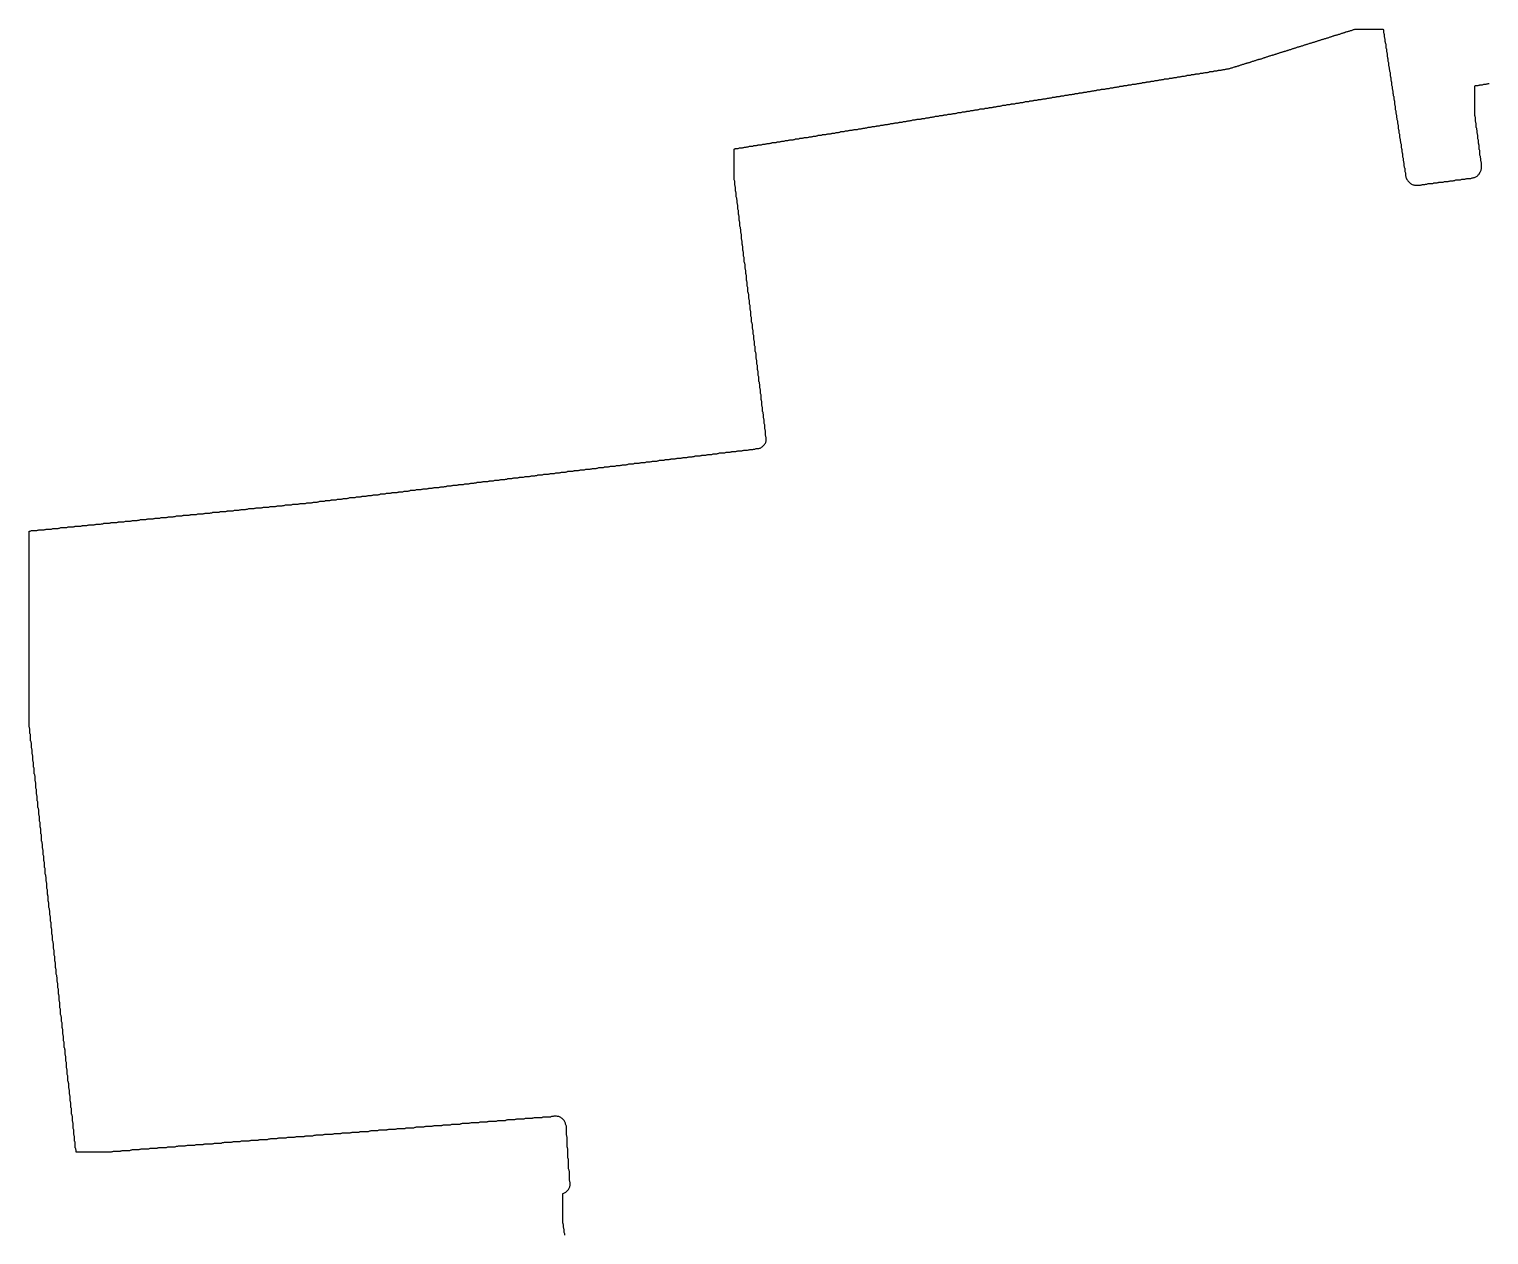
# Model space of a CAD drawing. Header units: metres. Extents: x -39370 to 152288, y 547 to 169859.
# Drawn here: x -39370 to 56459, y 79701 to 158855 of the extents above; entities that cross this region are included whole.
import ezdxf

# ---------------------------------------------------------------- set-up
doc = ezdxf.new("R2010")
doc.units = ezdxf.units.M
doc.layers.add('alpha_boundary_shrunk', color=7, linetype='Continuous')

msp = doc.modelspace()

# ---------------------------------------------------------------- linework, layer by layer
at = {"layer": 'alpha_boundary_shrunk', "color": 1}
msp.add_lwpolyline([(-4195, 79675), (-4202, 79721), (-4212, 79766), (-4227, 79810), (-4241, 79842), (-4241, 79965), (-4243, 80011), (-4250, 80057), (-4260, 80102), (-4275, 80146), (-4289, 80178), (-4289, 80253), (-4291, 80300), (-4298, 80346), (-4308, 80391), (-4323, 80435), (-4337, 80466), (-4337, 82411), (-4308, 82418), (-4261, 82435), (-4217, 82456), (-4175, 82481), (-4136, 82510), (-4099, 82543), (-4003, 82639), (-3970, 82675), (-3941, 82715), (-3916, 82757), (-3895, 82801), (-3878, 82847), (-3866, 82895), (-3859, 82944), (-3857, 82993), (-3857, 83089), (-3859, 83135), (-3865, 83181), (-3876, 83226), (-3891, 83270), (-3905, 83302), (-3905, 83810), (-3907, 83856), (-3913, 83902), (-3924, 83947), (-3939, 83991), (-3953, 84023), (-3953, 84530), (-3955, 84577), (-3961, 84623), (-3972, 84668), (-3987, 84712), (-4001, 84743), (-4001, 85251), (-4003, 85298), (-4009, 85343), (-4020, 85389), (-4035, 85433), (-4049, 85464), (-4049, 86020), (-4051, 86066), (-4057, 86112), (-4068, 86157), (-4083, 86201), (-4097, 86233), (-4097, 86741), (-4099, 86787), (-4105, 86833), (-4116, 86878), (-4131, 86922), (-4150, 86965), (-4153, 86971), (-4155, 86983), (-4166, 87030), (-4183, 87077), (-4204, 87121), (-4229, 87163), (-4258, 87202), (-4291, 87239), (-4387, 87335), (-4424, 87368), (-4463, 87397), (-4505, 87422), (-4550, 87443), (-4596, 87460), (-4643, 87472), (-4692, 87479), (-4741, 87481), (-4933, 87481), (-4980, 87479), (-5025, 87473), (-5071, 87462), (-5115, 87447), (-5146, 87433), (-5510, 87433), (-5556, 87431), (-5602, 87425), (-5647, 87414), (-5691, 87399), (-5723, 87385), (-6135, 87385), (-6181, 87383), (-6227, 87377), (-6272, 87366), (-6316, 87351), (-6348, 87337), (-6711, 87337), (-6758, 87335), (-6804, 87329), (-6849, 87318), (-6893, 87303), (-6924, 87289), (-7336, 87289), (-7382, 87287), (-7428, 87281), (-7473, 87270), (-7517, 87255), (-7549, 87241), (-7913, 87241), (-7959, 87239), (-8005, 87232), (-8050, 87222), (-8094, 87207), (-8126, 87193), (-8489, 87193), (-8536, 87191), (-8582, 87184), (-8627, 87174), (-8671, 87159), (-8702, 87145), (-9114, 87145), (-9160, 87143), (-9206, 87136), (-9251, 87126), (-9295, 87111), (-9327, 87097), (-9691, 87097), (-9737, 87095), (-9783, 87088), (-9828, 87078), (-9872, 87063), (-9904, 87049), (-10316, 87049), (-10362, 87047), (-10408, 87040), (-10453, 87030), (-10497, 87015), (-10529, 87001), (-10892, 87001), (-10939, 86999), (-10984, 86992), (-11030, 86982), (-11074, 86967), (-11105, 86953), (-11517, 86953), (-11563, 86951), (-11609, 86944), (-11654, 86933), (-11698, 86919), (-11730, 86905), (-12094, 86905), (-12140, 86902), (-12186, 86896), (-12231, 86885), (-12275, 86871), (-12307, 86857), (-12718, 86857), (-12765, 86854), (-12811, 86848), (-12856, 86837), (-12900, 86823), (-12931, 86809), (-13295, 86809), (-13341, 86806), (-13387, 86800), (-13432, 86789), (-13476, 86775), (-13508, 86760), (-13920, 86760), (-13966, 86758), (-14012, 86752), (-14057, 86741), (-14101, 86726), (-14133, 86712), (-14497, 86712), (-14543, 86710), (-14589, 86704), (-14634, 86693), (-14678, 86678), (-14709, 86664), (-15121, 86664), (-15168, 86662), (-15213, 86656), (-15259, 86645), (-15302, 86630), (-15334, 86616), (-15698, 86616), (-15744, 86614), (-15790, 86608), (-15835, 86597), (-15879, 86582), (-15911, 86568), (-16323, 86568), (-16369, 86566), (-16415, 86560), (-16460, 86549), (-16504, 86534), (-16536, 86520), (-16899, 86520), (-16946, 86518), (-16992, 86512), (-17037, 86501), (-17081, 86486), (-17112, 86472), (-17524, 86472), (-17570, 86470), (-17616, 86464), (-17661, 86453), (-17705, 86438), (-17737, 86424), (-18101, 86424), (-18147, 86422), (-18193, 86415), (-18238, 86405), (-18282, 86390), (-18314, 86376), (-18726, 86376), (-18772, 86374), (-18818, 86367), (-18863, 86357), (-18907, 86342), (-18938, 86328), (-19302, 86328), (-19348, 86326), (-19394, 86319), (-19439, 86309), (-19483, 86294), (-19515, 86280), (-19927, 86280), (-19973, 86278), (-20019, 86271), (-20064, 86261), (-20108, 86246), (-20140, 86232), (-20552, 86232), (-20598, 86230), (-20644, 86223), (-20689, 86213), (-20733, 86198), (-20765, 86184), (-21128, 86184), (-21175, 86182), (-21221, 86175), (-21266, 86165), (-21310, 86150), (-21341, 86136), (-21753, 86136), (-21799, 86134), (-21845, 86127), (-21890, 86117), (-21934, 86102), (-21966, 86088), (-22330, 86088), (-22376, 86086), (-22422, 86079), (-22467, 86068), (-22511, 86054), (-22543, 86040), (-22954, 86040), (-23001, 86037), (-23047, 86031), (-23092, 86020), (-23136, 86006), (-23167, 85992), (-23531, 85992), (-23577, 85989), (-23623, 85983), (-23668, 85972), (-23712, 85958), (-23744, 85944), (-24156, 85944), (-24202, 85941), (-24248, 85935), (-24293, 85924), (-24337, 85909), (-24369, 85895), (-24733, 85895), (-24779, 85893), (-24825, 85887), (-24870, 85876), (-24914, 85861), (-24946, 85847), (-25357, 85847), (-25404, 85845), (-25450, 85839), (-25495, 85828), (-25539, 85813), (-25570, 85799), (-25934, 85799), (-25980, 85797), (-26026, 85791), (-26071, 85780), (-26115, 85765), (-26147, 85751), (-26559, 85751), (-26605, 85749), (-26651, 85743), (-26696, 85732), (-26740, 85717), (-26772, 85703), (-27135, 85703), (-27182, 85701), (-27228, 85695), (-27273, 85684), (-27317, 85669), (-27348, 85655), (-27760, 85655), (-27806, 85653), (-27852, 85647), (-27897, 85636), (-27941, 85621), (-27973, 85607), (-28337, 85607), (-28383, 85605), (-28429, 85599), (-28474, 85588), (-28518, 85573), (-28550, 85559), (-28962, 85559), (-29008, 85557), (-29054, 85550), (-29099, 85540), (-29143, 85525), (-29174, 85511), (-29586, 85511), (-29633, 85509), (-29678, 85502), (-29724, 85492), (-29768, 85477), (-29799, 85463), (-30163, 85463), (-30209, 85461), (-30255, 85454), (-30300, 85444), (-30344, 85429), (-30376, 85415), (-30788, 85415), (-30834, 85413), (-30880, 85406), (-30925, 85396), (-30969, 85381), (-31001, 85367), (-31364, 85367), (-31411, 85365), (-31457, 85358), (-31502, 85348), (-31546, 85333), (-31577, 85319), (-31989, 85319), (-32035, 85317), (-32081, 85310), (-32126, 85300), (-32170, 85285), (-32202, 85271), (-32566, 85271), (-32612, 85269), (-32658, 85262), (-32703, 85251), (-32747, 85237), (-32779, 85223), (-33191, 85223), (-33237, 85221), (-33283, 85214), (-33328, 85203), (-33372, 85189), (-33403, 85175), (-33767, 85175), (-33814, 85172), (-33859, 85166), (-33905, 85155), (-33948, 85141), (-33980, 85127), (-36295, 85127), (-36295, 85203), (-36297, 85250), (-36303, 85295), (-36314, 85341), (-36329, 85384), (-36343, 85416), (-36343, 85636), (-36345, 85682), (-36351, 85728), (-36362, 85773), (-36377, 85817), (-36391, 85849), (-36391, 86068), (-36393, 86115), (-36399, 86160), (-36410, 86206), (-36425, 86249), (-36439, 86281), (-36439, 86501), (-36441, 86547), (-36448, 86593), (-36458, 86638), (-36473, 86682), (-36487, 86714), (-36487, 86981), (-36489, 87028), (-36496, 87074), (-36506, 87119), (-36521, 87163), (-36535, 87194), (-36535, 87414), (-36537, 87460), (-36544, 87506), (-36554, 87551), (-36569, 87595), (-36583, 87627), (-36583, 87846), (-36585, 87893), (-36592, 87939), (-36602, 87984), (-36617, 88028), (-36631, 88059), (-36631, 88279), (-36633, 88325), (-36640, 88371), (-36650, 88416), (-36665, 88460), (-36679, 88492), (-36679, 88711), (-36681, 88758), (-36688, 88804), (-36698, 88849), (-36713, 88893), (-36727, 88924), (-36727, 89144), (-36729, 89190), (-36736, 89236), (-36747, 89281), (-36761, 89325), (-36775, 89357), (-36775, 89576), (-36777, 89623), (-36784, 89669), (-36795, 89714), (-36809, 89758), (-36823, 89789), (-36823, 90009), (-36826, 90055), (-36832, 90101), (-36843, 90146), (-36857, 90190), (-36871, 90222), (-36871, 90441), (-36874, 90488), (-36880, 90534), (-36891, 90579), (-36905, 90623), (-36920, 90654), (-36920, 90922), (-36922, 90968), (-36928, 91014), (-36939, 91059), (-36954, 91103), (-36968, 91135), (-36968, 91354), (-36970, 91401), (-36976, 91447), (-36987, 91492), (-37002, 91536), (-37016, 91567), (-37016, 91787), (-37018, 91833), (-37024, 91879), (-37035, 91924), (-37050, 91968), (-37064, 92000), (-37064, 92219), (-37066, 92266), (-37072, 92312), (-37083, 92357), (-37098, 92401), (-37112, 92432), (-37112, 92652), (-37114, 92698), (-37120, 92744), (-37131, 92789), (-37146, 92833), (-37160, 92865), (-37160, 93084), (-37162, 93131), (-37168, 93177), (-37179, 93222), (-37194, 93266), (-37208, 93297), (-37208, 93517), (-37210, 93563), (-37216, 93609), (-37227, 93654), (-37242, 93698), (-37256, 93730), (-37256, 93950), (-37258, 93996), (-37264, 94042), (-37275, 94087), (-37290, 94131), (-37304, 94162), (-37304, 94382), (-37306, 94428), (-37313, 94474), (-37323, 94519), (-37338, 94563), (-37352, 94595), (-37352, 94863), (-37354, 94909), (-37361, 94955), (-37371, 95000), (-37386, 95044), (-37400, 95076), (-37400, 95295), (-37402, 95341), (-37409, 95387), (-37419, 95432), (-37434, 95476), (-37448, 95508), (-37448, 95728), (-37450, 95774), (-37457, 95820), (-37467, 95865), (-37482, 95909), (-37496, 95941), (-37496, 96160), (-37498, 96206), (-37505, 96252), (-37515, 96297), (-37530, 96341), (-37544, 96373), (-37544, 96593), (-37546, 96639), (-37553, 96685), (-37563, 96730), (-37578, 96774), (-37592, 96806), (-37592, 97025), (-37594, 97071), (-37601, 97117), (-37612, 97162), (-37626, 97206), (-37640, 97238), (-37640, 97458), (-37643, 97504), (-37649, 97550), (-37660, 97595), (-37674, 97639), (-37688, 97671), (-37688, 97890), (-37691, 97936), (-37697, 97982), (-37708, 98027), (-37722, 98071), (-37736, 98103), (-37736, 98323), (-37739, 98369), (-37745, 98415), (-37756, 98460), (-37770, 98504), (-37785, 98536), (-37785, 98803), (-37787, 98850), (-37793, 98895), (-37804, 98941), (-37819, 98984), (-37833, 99016), (-37833, 99236), (-37835, 99282), (-37841, 99328), (-37852, 99373), (-37867, 99417), (-37881, 99449), (-37881, 99668), (-37883, 99715), (-37889, 99760), (-37900, 99806), (-37915, 99849), (-37929, 99881), (-37929, 100101), (-37931, 100147), (-37937, 100193), (-37948, 100238), (-37963, 100282), (-37977, 100314), (-37977, 100533), (-37979, 100580), (-37985, 100625), (-37996, 100671), (-38011, 100715), (-38025, 100746), (-38025, 100966), (-38027, 101012), (-38033, 101058), (-38044, 101103), (-38059, 101147), (-38073, 101179), (-38073, 101398), (-38075, 101445), (-38081, 101490), (-38092, 101536), (-38107, 101580), (-38121, 101611), (-38121, 101831), (-38123, 101877), (-38130, 101923), (-38140, 101968), (-38155, 102012), (-38169, 102044), (-38169, 102263), (-38171, 102310), (-38178, 102356), (-38188, 102401), (-38203, 102445), (-38217, 102476), (-38217, 102744), (-38219, 102790), (-38226, 102836), (-38236, 102881), (-38251, 102925), (-38265, 102957), (-38265, 103176), (-38267, 103223), (-38274, 103269), (-38284, 103314), (-38299, 103358), (-38313, 103389), (-38313, 103609), (-38315, 103655), (-38322, 103701), (-38332, 103746), (-38347, 103790), (-38361, 103822), (-38361, 104041), (-38363, 104088), (-38370, 104134), (-38380, 104179), (-38395, 104223), (-38409, 104254), (-38409, 104474), (-38411, 104520), (-38418, 104566), (-38428, 104611), (-38443, 104655), (-38457, 104687), (-38457, 104906), (-38459, 104953), (-38466, 104999), (-38477, 105044), (-38491, 105088), (-38505, 105119), (-38505, 105339), (-38508, 105385), (-38514, 105431), (-38525, 105476), (-38539, 105520), (-38553, 105552), (-38553, 105819), (-38556, 105866), (-38562, 105912), (-38573, 105957), (-38587, 106001), (-38601, 106032), (-38601, 106252), (-38604, 106298), (-38610, 106344), (-38621, 106389), (-38636, 106433), (-38650, 106465), (-38650, 106685), (-38652, 106731), (-38658, 106777), (-38669, 106822), (-38684, 106866), (-38698, 106897), (-38698, 107117), (-38700, 107163), (-38706, 107209), (-38717, 107254), (-38732, 107298), (-38746, 107330), (-38746, 107550), (-38748, 107596), (-38754, 107642), (-38765, 107687), (-38780, 107731), (-38794, 107762), (-38794, 107982), (-38796, 108028), (-38802, 108074), (-38813, 108119), (-38828, 108163), (-38842, 108195), (-38842, 108415), (-38844, 108461), (-38850, 108507), (-38861, 108552), (-38876, 108596), (-38890, 108627), (-38890, 108847), (-38892, 108893), (-38898, 108939), (-38909, 108984), (-38924, 109028), (-38938, 109060), (-38938, 109328), (-38940, 109374), (-38946, 109420), (-38957, 109465), (-38972, 109509), (-38986, 109541), (-38986, 109760), (-38988, 109806), (-38995, 109852), (-39005, 109897), (-39020, 109941), (-39034, 109973), (-39034, 110193), (-39036, 110239), (-39043, 110285), (-39053, 110330), (-39068, 110374), (-39082, 110406), (-39082, 110625), (-39084, 110671), (-39091, 110717), (-39101, 110762), (-39116, 110806), (-39130, 110838), (-39130, 111058), (-39132, 111104), (-39139, 111150), (-39149, 111195), (-39164, 111239), (-39178, 111271), (-39178, 111490), (-39180, 111536), (-39187, 111582), (-39197, 111627), (-39212, 111671), (-39226, 111703), (-39226, 111923), (-39228, 111969), (-39235, 112015), (-39245, 112060), (-39260, 112104), (-39274, 112136), (-39274, 112403), (-39276, 112450), (-39283, 112495), (-39294, 112541), (-39308, 112584), (-39322, 112616), (-39322, 112836), (-39324, 112882), (-39331, 112928), (-39342, 112973), (-39356, 113017), (-39370, 113049), (-39370, 125893), (-39370, 125893), (-39346, 125896), (-39301, 125907), (-39257, 125922), (-39225, 125936), (-38957, 125936), (-38911, 125938), (-38865, 125944), (-38820, 125955), (-38776, 125970), (-38744, 125984), (-38477, 125984), (-38430, 125986), (-38385, 125992), (-38339, 126003), (-38296, 126018), (-38264, 126032), (-37996, 126032), (-37950, 126034), (-37904, 126040), (-37859, 126051), (-37815, 126066), (-37783, 126080), (-37516, 126080), (-37469, 126082), (-37423, 126089), (-37378, 126099), (-37334, 126114), (-37303, 126128), (-37035, 126128), (-36989, 126130), (-36943, 126137), (-36898, 126147), (-36854, 126162), (-36822, 126176), (-36555, 126176), (-36508, 126178), (-36462, 126185), (-36417, 126195), (-36373, 126210), (-36342, 126224), (-36074, 126224), (-36028, 126226), (-35982, 126233), (-35937, 126243), (-35893, 126258), (-35861, 126272), (-35641, 126272), (-35595, 126274), (-35549, 126281), (-35504, 126291), (-35460, 126306), (-35428, 126320), (-35161, 126320), (-35115, 126322), (-35069, 126329), (-35024, 126339), (-34980, 126354), (-34948, 126368), (-34680, 126368), (-34634, 126370), (-34588, 126377), (-34543, 126388), (-34499, 126402), (-34467, 126416), (-34200, 126416), (-34153, 126418), (-34108, 126425), (-34062, 126436), (-34018, 126450), (-33987, 126464), (-33719, 126464), (-33673, 126467), (-33627, 126473), (-33582, 126484), (-33538, 126498), (-33506, 126512), (-33239, 126512), (-33192, 126515), (-33146, 126521), (-33101, 126532), (-33057, 126546), (-33026, 126561), (-32758, 126561), (-32712, 126563), (-32666, 126569), (-32621, 126580), (-32577, 126595), (-32545, 126609), (-32277, 126609), (-32231, 126611), (-32185, 126617), (-32140, 126628), (-32096, 126643), (-32065, 126657), (-31797, 126657), (-31751, 126659), (-31705, 126665), (-31660, 126676), (-31616, 126691), (-31584, 126705), (-31316, 126705), (-31270, 126707), (-31224, 126713), (-31179, 126724), (-31135, 126739), (-31103, 126753), (-30884, 126753), (-30838, 126755), (-30792, 126761), (-30747, 126772), (-30703, 126787), (-30671, 126801), (-30403, 126801), (-30357, 126803), (-30311, 126809), (-30266, 126820), (-30222, 126835), (-30190, 126849), (-29923, 126849), (-29876, 126851), (-29830, 126857), (-29785, 126868), (-29741, 126883), (-29710, 126897), (-29442, 126897), (-29396, 126899), (-29350, 126905), (-29305, 126916), (-29261, 126931), (-29229, 126945), (-28962, 126945), (-28915, 126947), (-28869, 126954), (-28824, 126964), (-28780, 126979), (-28749, 126993), (-28481, 126993), (-28435, 126995), (-28389, 127002), (-28344, 127012), (-28300, 127027), (-28268, 127041), (-28000, 127041), (-27954, 127043), (-27908, 127050), (-27863, 127060), (-27819, 127075), (-27787, 127089), (-27520, 127089), (-27474, 127091), (-27428, 127098), (-27383, 127108), (-27339, 127123), (-27307, 127137), (-27039, 127137), (-26993, 127139), (-26947, 127146), (-26902, 127156), (-26858, 127171), (-26826, 127185), (-26559, 127185), (-26512, 127187), (-26467, 127194), (-26421, 127204), (-26377, 127219), (-26346, 127233), (-26078, 127233), (-26032, 127235), (-25986, 127242), (-25941, 127253), (-25897, 127267), (-25865, 127281), (-25646, 127281), (-25599, 127284), (-25553, 127290), (-25508, 127301), (-25464, 127315), (-25433, 127329), (-25165, 127329), (-25119, 127332), (-25073, 127338), (-25028, 127349), (-24984, 127363), (-24952, 127377), (-24685, 127377), (-24638, 127380), (-24592, 127386), (-24547, 127397), (-24503, 127411), (-24472, 127426), (-24204, 127426), (-24158, 127428), (-24112, 127434), (-24067, 127445), (-24023, 127460), (-23991, 127474), (-23723, 127474), (-23677, 127476), (-23631, 127482), (-23586, 127493), (-23542, 127508), (-23510, 127522), (-23243, 127522), (-23197, 127524), (-23151, 127530), (-23106, 127541), (-23062, 127556), (-23030, 127570), (-22762, 127570), (-22716, 127572), (-22670, 127578), (-22625, 127589), (-22581, 127604), (-22549, 127618), (-22282, 127618), (-22235, 127620), (-22189, 127626), (-22144, 127637), (-22100, 127652), (-22069, 127666), (-21801, 127666), (-21755, 127668), (-21709, 127674), (-21664, 127685), (-21620, 127700), (-21588, 127714), (-21321, 127714), (-21274, 127716), (-21228, 127722), (-21183, 127733), (-21139, 127748), (-21108, 127762), (-20888, 127762), (-20842, 127764), (-20796, 127770), (-20751, 127781), (-20707, 127796), (-20675, 127810), (-20504, 127810), (-20457, 127812), (-20411, 127819), (-20366, 127829), (-20322, 127844), (-20291, 127858), (-20119, 127858), (-20073, 127860), (-20027, 127867), (-19982, 127877), (-19938, 127892), (-19906, 127906), (-19735, 127906), (-19688, 127908), (-19642, 127915), (-19597, 127925), (-19553, 127940), (-19522, 127954), (-19302, 127954), (-19256, 127956), (-19210, 127963), (-19165, 127973), (-19121, 127988), (-19089, 128002), (-18918, 128002), (-18871, 128004), (-18826, 128011), (-18780, 128021), (-18736, 128036), (-18705, 128050), (-18533, 128050), (-18487, 128052), (-18441, 128059), (-18396, 128069), (-18352, 128084), (-18320, 128098), (-18101, 128098), (-18054, 128100), (-18009, 128107), (-17963, 128118), (-17920, 128132), (-17888, 128146), (-17716, 128146), (-17670, 128149), (-17624, 128155), (-17579, 128166), (-17535, 128180), (-17503, 128194), (-17332, 128194), (-17286, 128197), (-17240, 128203), (-17195, 128214), (-17151, 128228), (-17119, 128242), (-16947, 128242), (-16901, 128245), (-16855, 128251), (-16810, 128262), (-16766, 128276), (-16734, 128291), (-16515, 128291), (-16469, 128293), (-16423, 128299), (-16378, 128310), (-16334, 128325), (-16302, 128339), (-16130, 128339), (-16084, 128341), (-16038, 128347), (-15993, 128358), (-15949, 128373), (-15918, 128387), (-15746, 128387), (-15700, 128389), (-15654, 128395), (-15609, 128406), (-15565, 128421), (-15533, 128435), (-15313, 128435), (-15267, 128437), (-15221, 128443), (-15176, 128454), (-15132, 128469), (-15101, 128483), (-14929, 128483), (-14883, 128485), (-14837, 128491), (-14792, 128502), (-14748, 128517), (-14716, 128531), (-14545, 128531), (-14498, 128533), (-14452, 128539), (-14407, 128550), (-14363, 128565), (-14332, 128579), (-14160, 128579), (-14114, 128581), (-14068, 128587), (-14023, 128598), (-13979, 128613), (-13947, 128627), (-13728, 128627), (-13681, 128629), (-13635, 128636), (-13590, 128646), (-13546, 128661), (-13515, 128675), (-13343, 128675), (-13297, 128677), (-13251, 128684), (-13206, 128694), (-13162, 128709), (-13130, 128723), (-12959, 128723), (-12912, 128725), (-12867, 128732), (-12821, 128742), (-12777, 128757), (-12746, 128771), (-12526, 128771), (-12480, 128773), (-12434, 128780), (-12389, 128790), (-12345, 128805), (-12313, 128819), (-12142, 128819), (-12095, 128821), (-12050, 128828), (-12004, 128838), (-11961, 128853), (-11929, 128867), (-11757, 128867), (-11711, 128869), (-11665, 128876), (-11620, 128886), (-11576, 128901), (-11544, 128915), (-11373, 128915), (-11327, 128917), (-11281, 128924), (-11236, 128935), (-11192, 128949), (-11160, 128963), (-10940, 128963), (-10894, 128965), (-10848, 128972), (-10803, 128983), (-10759, 128997), (-10727, 129011), (-10556, 129011), (-10510, 129014), (-10464, 129020), (-10419, 129031), (-10375, 129045), (-10343, 129059), (-10171, 129059), (-10125, 129062), (-10079, 129068), (-10034, 129079), (-9990, 129093), (-9958, 129108), (-9787, 129108), (-9741, 129110), (-9695, 129116), (-9650, 129127), (-9606, 129142), (-9574, 129156), (-9354, 129156), (-9308, 129158), (-9262, 129164), (-9217, 129175), (-9173, 129190), (-9142, 129204), (-8970, 129204), (-8924, 129206), (-8878, 129212), (-8833, 129223), (-8789, 129238), (-8757, 129252), (-8586, 129252), (-8539, 129254), (-8493, 129260), (-8448, 129271), (-8404, 129286), (-8373, 129300), (-8153, 129300), (-8107, 129302), (-8061, 129308), (-8016, 129319), (-7972, 129334), (-7940, 129348), (-7769, 129348), (-7722, 129350), (-7676, 129356), (-7631, 129367), (-7587, 129382), (-7556, 129396), (-7384, 129396), (-7338, 129398), (-7292, 129404), (-7247, 129415), (-7203, 129430), (-7171, 129444), (-7000, 129444), (-6953, 129446), (-6908, 129452), (-6862, 129463), (-6818, 129478), (-6787, 129492), (-6567, 129492), (-6521, 129494), (-6475, 129501), (-6430, 129511), (-6386, 129526), (-6354, 129540), (-6183, 129540), (-6136, 129542), (-6091, 129549), (-6045, 129559), (-6002, 129574), (-5970, 129588), (-5798, 129588), (-5752, 129590), (-5706, 129597), (-5661, 129607), (-5617, 129622), (-5585, 129636), (-5366, 129636), (-5319, 129638), (-5274, 129645), (-5228, 129655), (-5185, 129670), (-5153, 129684), (-4981, 129684), (-4935, 129686), (-4889, 129693), (-4844, 129703), (-4800, 129718), (-4768, 129732), (-4597, 129732), (-4551, 129734), (-4505, 129741), (-4460, 129751), (-4416, 129766), (-4384, 129780), (-4212, 129780), (-4166, 129782), (-4120, 129789), (-4075, 129800), (-4031, 129814), (-3999, 129828), (-3780, 129828), (-3734, 129831), (-3688, 129837), (-3643, 129848), (-3599, 129862), (-3567, 129876), (-3395, 129876), (-3349, 129879), (-3303, 129885), (-3258, 129896), (-3214, 129910), (-3183, 129924), (-3011, 129924), (-2965, 129927), (-2919, 129933), (-2874, 129944), (-2830, 129958), (-2798, 129973), (-2578, 129973), (-2532, 129975), (-2486, 129981), (-2441, 129992), (-2397, 130007), (-2366, 130021), (-2194, 130021), (-2148, 130023), (-2102, 130029), (-2057, 130040), (-2013, 130055), (-1981, 130069), (-1810, 130069), (-1763, 130071), (-1717, 130077), (-1672, 130088), (-1628, 130103), (-1597, 130117), (-1425, 130117), (-1379, 130119), (-1333, 130125), (-1288, 130136), (-1244, 130151), (-1212, 130165), (-993, 130165), (-946, 130167), (-900, 130173), (-855, 130184), (-811, 130199), (-780, 130213), (-608, 130213), (-562, 130215), (-516, 130221), (-471, 130232), (-427, 130247), (-395, 130261), (-224, 130261), (-177, 130263), (-132, 130269), (-86, 130280), (-42, 130295), (-11, 130309), (161, 130309), (207, 130311), (253, 130317), (298, 130328), (342, 130343), (374, 130357), (593, 130357), (640, 130359), (685, 130366), (731, 130376), (774, 130391), (806, 130405), (978, 130405), (1024, 130407), (1070, 130414), (1115, 130424), (1159, 130439), (1191, 130453), (1362, 130453), (1408, 130455), (1454, 130462), (1499, 130472), (1543, 130487), (1575, 130501), (1795, 130501), (1841, 130503), (1887, 130510), (1932, 130520), (1976, 130535), (2008, 130549), (2179, 130549), (2225, 130551), (2271, 130558), (2316, 130568), (2360, 130583), (2392, 130597), (2564, 130597), (2610, 130599), (2656, 130606), (2701, 130616), (2745, 130631), (2776, 130645), (2948, 130645), (2994, 130647), (3040, 130654), (3085, 130665), (3129, 130679), (3161, 130693), (3381, 130693), (3427, 130696), (3473, 130702), (3518, 130713), (3562, 130727), (3593, 130741), (3765, 130741), (3811, 130744), (3857, 130750), (3902, 130761), (3946, 130775), (3978, 130789), (4149, 130789), (4196, 130792), (4242, 130798), (4287, 130809), (4331, 130823), (4362, 130838), (4582, 130838), (4628, 130840), (4674, 130846), (4719, 130857), (4763, 130872), (4795, 130886), (4966, 130886), (5013, 130888), (5059, 130894), (5104, 130905), (5148, 130920), (5179, 130934), (5351, 130934), (5397, 130936), (5443, 130942), (5488, 130953), (5532, 130968), (5564, 130982), (5735, 130982), (5782, 130984), (5827, 130990), (5873, 131001), (5917, 131016), (5948, 131030), (6168, 131030), (6214, 131032), (6260, 131038), (6305, 131049), (6349, 131064), (6381, 131078), (6552, 131078), (6599, 131080), (6644, 131086), (6690, 131097), (6733, 131112), (6765, 131126), (6937, 131126), (6983, 131128), (7029, 131134), (7074, 131145), (7118, 131160), (7150, 131174), (7369, 131174), (7416, 131176), (7461, 131183), (7507, 131193), (7550, 131208), (7582, 131222), (7754, 131222), (7800, 131224), (7846, 131231), (7891, 131241), (7935, 131256), (7967, 131270), (8138, 131270), (8184, 131272), (8230, 131279), (8275, 131289), (8319, 131304), (8351, 131318), (8426, 131318), (8475, 131321), (8524, 131328), (8572, 131340), (8618, 131356), (8662, 131377), (8704, 131402), (8744, 131432), (8780, 131465), (8876, 131561), (8909, 131597), (8938, 131636), (8964, 131679), (8985, 131723), (9001, 131769), (9013, 131817), (9020, 131865), (9023, 131914), (9023, 131962), (9020, 132009), (9014, 132054), (9003, 132100), (8989, 132144), (8975, 132175), (8975, 132395), (8972, 132441), (8966, 132487), (8955, 132532), (8941, 132576), (8926, 132608), (8926, 132779), (8924, 132826), (8918, 132871), (8907, 132917), (8892, 132960), (8878, 132992), (8878, 133164), (8876, 133210), (8870, 133256), (8859, 133301), (8844, 133345), (8830, 133377), (8830, 133548), (8828, 133594), (8822, 133640), (8811, 133685), (8796, 133729), (8782, 133761), (8782, 133933), (8780, 133979), (8774, 134025), (8763, 134070), (8748, 134114), (8734, 134146), (8734, 134317), (8732, 134363), (8726, 134409), (8715, 134454), (8700, 134498), (8686, 134530), (8686, 134750), (8684, 134796), (8678, 134842), (8667, 134887), (8652, 134931), (8638, 134962), (8638, 135134), (8636, 135180), (8630, 135226), (8619, 135271), (8604, 135315), (8590, 135347), (8590, 135518), (8588, 135565), (8581, 135611), (8571, 135656), (8556, 135700), (8542, 135731), (8542, 135903), (8540, 135949), (8533, 135995), (8523, 136040), (8508, 136084), (8494, 136116), (8494, 136287), (8492, 136334), (8485, 136380), (8475, 136425), (8460, 136469), (8446, 136500), (8446, 136672), (8444, 136718), (8437, 136764), (8427, 136809), (8412, 136853), (8398, 136885), (8398, 137056), (8396, 137103), (8389, 137148), (8379, 137194), (8364, 137238), (8350, 137269), (8350, 137489), (8348, 137535), (8341, 137581), (8331, 137626), (8316, 137670), (8302, 137702), (8302, 137873), (8300, 137920), (8293, 137965), (8283, 138011), (8268, 138054), (8254, 138086), (8254, 138258), (8252, 138304), (8245, 138350), (8234, 138395), (8220, 138439), (8206, 138471), (8206, 138642), (8203, 138688), (8197, 138734), (8186, 138779), (8172, 138823), (8158, 138855), (8158, 139027), (8155, 139073), (8149, 139119), (8138, 139164), (8124, 139208), (8110, 139240), (8110, 139411), (8107, 139457), (8101, 139503), (8090, 139548), (8075, 139592), (8061, 139624), (8061, 139796), (8059, 139842), (8053, 139888), (8042, 139933), (8027, 139977), (8013, 140008), (8013, 140228), (8011, 140274), (8005, 140320), (7994, 140365), (7979, 140409), (7965, 140441), (7965, 140612), (7963, 140659), (7957, 140705), (7946, 140750), (7931, 140794), (7917, 140825), (7917, 140997), (7915, 141043), (7909, 141089), (7898, 141134), (7883, 141178), (7869, 141210), (7869, 141381), (7867, 141428), (7861, 141474), (7850, 141519), (7835, 141563), (7821, 141594), (7821, 141766), (7819, 141812), (7813, 141858), (7802, 141903), (7787, 141947), (7773, 141979), (7773, 142150), (7771, 142197), (7765, 142242), (7754, 142288), (7739, 142332), (7725, 142363), (7725, 142583), (7723, 142629), (7716, 142675), (7706, 142720), (7691, 142764), (7677, 142796), (7677, 142967), (7675, 143014), (7668, 143059), (7658, 143105), (7643, 143148), (7629, 143180), (7629, 143352), (7627, 143398), (7620, 143444), (7610, 143489), (7595, 143533), (7581, 143565), (7581, 143736), (7579, 143782), (7572, 143828), (7562, 143873), (7547, 143917), (7533, 143949), (7533, 144121), (7531, 144167), (7524, 144213), (7514, 144258), (7499, 144302), (7485, 144334), (7485, 144505), (7483, 144551), (7476, 144597), (7466, 144642), (7451, 144686), (7437, 144718), (7437, 144889), (7435, 144936), (7428, 144982), (7417, 145027), (7403, 145071), (7389, 145102), (7389, 145322), (7387, 145368), (7380, 145414), (7369, 145459), (7355, 145503), (7341, 145535), (7341, 145706), (7338, 145753), (7332, 145799), (7321, 145844), (7307, 145888), (7293, 145919), (7293, 146091), (7290, 146137), (7284, 146183), (7273, 146228), (7259, 146272), (7244, 146304), (7244, 146475), (7242, 146522), (7236, 146568), (7225, 146613), (7210, 146657), (7196, 146688), (7196, 146860), (7194, 146906), (7188, 146952), (7177, 146997), (7162, 147041), (7148, 147073), (7148, 147244), (7146, 147291), (7140, 147336), (7129, 147382), (7114, 147426), (7100, 147457), (7100, 147629), (7098, 147675), (7092, 147721), (7081, 147766), (7066, 147810), (7052, 147842), (7052, 148013), (7050, 148059), (7044, 148105), (7033, 148150), (7018, 148194), (7004, 148226), (7004, 148398), (7002, 148444), (6996, 148490), (6985, 148535), (6970, 148579), (6956, 148611), (6956, 148782), (6954, 148828), (6948, 148874), (6937, 148919), (6922, 148963), (6908, 148995), (6908, 150987), (6930, 150992), (6974, 151007), (7005, 151021), (7081, 151021), (7127, 151023), (7173, 151030), (7218, 151041), (7262, 151055), (7294, 151069), (7417, 151069), (7464, 151072), (7509, 151078), (7555, 151089), (7599, 151103), (7630, 151117), (7706, 151117), (7752, 151120), (7798, 151126), (7843, 151137), (7887, 151151), (7919, 151165), (7994, 151165), (8040, 151168), (8086, 151174), (8131, 151185), (8175, 151199), (8207, 151214), (8282, 151214), (8329, 151216), (8374, 151222), (8420, 151233), (8464, 151248), (8495, 151262), (8619, 151262), (8665, 151264), (8711, 151270), (8756, 151281), (8800, 151296), (8832, 151310), (8907, 151310), (8953, 151312), (8999, 151318), (9044, 151329), (9088, 151344), (9120, 151358), (9195, 151358), (9242, 151360), (9288, 151366), (9333, 151377), (9377, 151392), (9408, 151406), (9532, 151406), (9578, 151408), (9624, 151414), (9669, 151425), (9713, 151440), (9745, 151454), (9820, 151454), (9866, 151456), (9912, 151462), (9957, 151473), (10001, 151488), (10033, 151502), (10108, 151502), (10155, 151504), (10201, 151510), (10246, 151521), (10290, 151536), (10321, 151550), (10397, 151550), (10443, 151552), (10489, 151559), (10534, 151569), (10578, 151584), (10610, 151598), (10733, 151598), (10779, 151600), (10825, 151607), (10870, 151617), (10914, 151632), (10946, 151646), (11022, 151646), (11068, 151648), (11114, 151655), (11159, 151665), (11203, 151680), (11234, 151694), (11310, 151694), (11356, 151696), (11402, 151703), (11447, 151713), (11491, 151728), (11523, 151742), (11646, 151742), (11693, 151744), (11738, 151751), (11784, 151761), (11827, 151776), (11859, 151790), (11935, 151790), (11981, 151792), (12027, 151799), (12072, 151809), (12116, 151824), (12148, 151838), (12223, 151838), (12269, 151840), (12315, 151847), (12360, 151857), (12404, 151872), (12436, 151886), (12511, 151886), (12558, 151888), (12603, 151895), (12649, 151906), (12693, 151920), (12724, 151934), (12848, 151934), (12894, 151937), (12940, 151943), (12985, 151954), (13029, 151968), (13061, 151982), (13136, 151982), (13182, 151985), (13228, 151991), (13273, 152002), (13317, 152016), (13349, 152030), (13424, 152030), (13471, 152033), (13517, 152039), (13562, 152050), (13606, 152064), (13637, 152079), (13713, 152079), (13759, 152081), (13805, 152087), (13850, 152098), (13894, 152113), (13926, 152127), (14001, 152127), (14047, 152129), (14093, 152135), (14138, 152146), (14182, 152161), (14214, 152175), (14289, 152175), (14336, 152177), (14382, 152183), (14427, 152194), (14471, 152209), (14502, 152223), (14578, 152223), (14624, 152225), (14670, 152231), (14715, 152242), (14759, 152257), (14791, 152271), (14914, 152271), (14960, 152273), (15006, 152279), (15051, 152290), (15095, 152305), (15127, 152319), (15202, 152319), (15249, 152321), (15295, 152327), (15340, 152338), (15384, 152353), (15415, 152367), (15491, 152367), (15537, 152369), (15583, 152375), (15628, 152386), (15672, 152401), (15704, 152415), (15779, 152415), (15825, 152417), (15871, 152424), (15916, 152434), (15960, 152449), (15992, 152463), (16067, 152463), (16114, 152465), (16160, 152472), (16205, 152482), (16249, 152497), (16280, 152511), (16356, 152511), (16402, 152513), (16448, 152520), (16493, 152530), (16537, 152545), (16569, 152559), (16644, 152559), (16690, 152561), (16736, 152568), (16781, 152578), (16825, 152593), (16857, 152607), (16981, 152607), (17027, 152609), (17073, 152616), (17118, 152626), (17162, 152641), (17193, 152655), (17269, 152655), (17315, 152657), (17361, 152664), (17406, 152674), (17450, 152689), (17482, 152703), (17557, 152703), (17604, 152705), (17649, 152712), (17695, 152723), (17738, 152737), (17770, 152751), (17846, 152751), (17892, 152753), (17938, 152760), (17983, 152771), (18027, 152785), (18058, 152799), (18134, 152799), (18180, 152802), (18226, 152808), (18271, 152819), (18315, 152833), (18347, 152847), (18422, 152847), (18469, 152850), (18514, 152856), (18560, 152867), (18603, 152881), (18635, 152896), (18711, 152896), (18757, 152898), (18803, 152904), (18848, 152915), (18892, 152930), (18924, 152944), (19047, 152944), (19093, 152946), (19139, 152952), (19184, 152963), (19228, 152978), (19260, 152992), (19335, 152992), (19382, 152994), (19428, 153000), (19473, 153011), (19517, 153026), (19548, 153040), (19624, 153040), (19670, 153042), (19716, 153048), (19761, 153059), (19805, 153074), (19837, 153088), (19912, 153088), (19958, 153090), (20004, 153096), (20049, 153107), (20093, 153122), (20125, 153136), (20200, 153136), (20247, 153138), (20293, 153144), (20338, 153155), (20382, 153170), (20413, 153184), (20489, 153184), (20535, 153186), (20581, 153192), (20626, 153203), (20670, 153218), (20702, 153232), (20777, 153232), (20823, 153234), (20869, 153240), (20914, 153251), (20958, 153266), (20990, 153280), (21113, 153280), (21160, 153282), (21206, 153289), (21251, 153299), (21295, 153314), (21326, 153328), (21402, 153328), (21448, 153330), (21494, 153337), (21539, 153347), (21583, 153362), (21615, 153376), (21690, 153376), (21736, 153378), (21782, 153385), (21827, 153395), (21871, 153410), (21903, 153424), (21978, 153424), (22025, 153426), (22071, 153433), (22116, 153443), (22160, 153458), (22191, 153472), (22267, 153472), (22313, 153474), (22359, 153481), (22404, 153491), (22448, 153506), (22480, 153520), (22555, 153520), (22601, 153522), (22647, 153529), (22692, 153539), (22736, 153554), (22768, 153568), (22843, 153568), (22890, 153570), (22936, 153577), (22981, 153588), (23025, 153602), (23056, 153616), (23180, 153616), (23226, 153619), (23272, 153625), (23317, 153636), (23361, 153650), (23393, 153664), (23468, 153664), (23514, 153667), (23560, 153673), (23605, 153684), (23649, 153698), (23681, 153712), (23757, 153712), (23803, 153715), (23849, 153721), (23894, 153732), (23938, 153746), (23969, 153761), (24045, 153761), (24091, 153763), (24137, 153769), (24182, 153780), (24226, 153795), (24258, 153809), (24333, 153809), (24379, 153811), (24425, 153817), (24471, 153828), (24514, 153843), (24546, 153857), (24622, 153857), (24668, 153859), (24714, 153865), (24759, 153876), (24803, 153891), (24834, 153905), (24910, 153905), (24956, 153907), (25002, 153913), (25047, 153924), (25091, 153939), (25123, 153953), (25246, 153953), (25293, 153955), (25338, 153961), (25384, 153972), (25428, 153987), (25459, 154001), (25535, 154001), (25581, 154003), (25627, 154009), (25672, 154020), (25716, 154035), (25748, 154049), (25823, 154049), (25869, 154051), (25915, 154057), (25960, 154068), (26004, 154083), (26036, 154097), (26111, 154097), (26158, 154099), (26203, 154106), (26249, 154116), (26293, 154131), (26324, 154145), (26400, 154145), (26446, 154147), (26492, 154154), (26537, 154164), (26581, 154179), (26613, 154193), (26688, 154193), (26734, 154195), (26780, 154202), (26825, 154212), (26869, 154227), (26901, 154241), (27024, 154241), (27071, 154243), (27117, 154250), (27162, 154260), (27206, 154275), (27237, 154289), (27313, 154289), (27359, 154291), (27405, 154298), (27450, 154308), (27494, 154323), (27526, 154337), (27601, 154337), (27647, 154339), (27693, 154346), (27738, 154356), (27782, 154371), (27814, 154385), (27889, 154385), (27936, 154387), (27982, 154394), (28027, 154404), (28071, 154419), (28102, 154433), (28178, 154433), (28224, 154435), (28270, 154442), (28315, 154453), (28359, 154467), (28391, 154481), (28466, 154481), (28512, 154484), (28558, 154490), (28603, 154501), (28647, 154515), (28679, 154529), (28754, 154529), (28801, 154532), (28847, 154538), (28892, 154549), (28936, 154563), (28967, 154577), (29091, 154577), (29137, 154580), (29183, 154586), (29228, 154597), (29272, 154611), (29304, 154626), (29379, 154626), (29425, 154628), (29471, 154634), (29516, 154645), (29560, 154660), (29592, 154674), (29667, 154674), (29714, 154676), (29760, 154682), (29805, 154693), (29849, 154708), (29880, 154722), (29956, 154722), (30002, 154724), (30048, 154730), (30093, 154741), (30137, 154756), (30169, 154770), (30244, 154770), (30290, 154772), (30336, 154778), (30381, 154789), (30425, 154804), (30457, 154818), (30532, 154818), (30579, 154820), (30625, 154826), (30670, 154837), (30714, 154852), (30745, 154866), (30821, 154866), (30867, 154868), (30913, 154874), (30958, 154885), (31002, 154900), (31034, 154914), (31157, 154914), (31204, 154916), (31249, 154922), (31295, 154933), (31338, 154948), (31370, 154962), (31446, 154962), (31492, 154964), (31538, 154971), (31583, 154981), (31627, 154996), (31659, 155010), (31734, 155010), (31780, 155012), (31826, 155019), (31871, 155029), (31915, 155044), (31947, 155058), (32022, 155058), (32069, 155060), (32114, 155067), (32160, 155077), (32203, 155092), (32235, 155106), (32311, 155106), (32357, 155108), (32403, 155115), (32448, 155125), (32492, 155140), (32524, 155154), (32599, 155154), (32645, 155156), (32691, 155163), (32736, 155173), (32780, 155188), (32812, 155202), (32887, 155202), (32934, 155204), (32979, 155211), (33025, 155221), (33069, 155236), (33100, 155250), (33224, 155250), (33270, 155252), (33316, 155259), (33361, 155270), (33405, 155284), (33437, 155298), (33512, 155298), (33558, 155300), (33604, 155307), (33649, 155318), (33693, 155332), (33725, 155346), (33800, 155346), (33847, 155349), (33893, 155355), (33938, 155366), (33982, 155380), (34013, 155394), (34089, 155394), (34135, 155397), (34181, 155403), (34226, 155414), (34270, 155428), (34302, 155443), (34377, 155443), (34423, 155445), (34469, 155451), (34514, 155462), (34558, 155477), (34590, 155491), (34665, 155491), (34712, 155493), (34758, 155499), (34803, 155510), (34847, 155525), (34878, 155539), (34954, 155539), (35000, 155541), (35046, 155547), (35091, 155558), (35135, 155573), (35167, 155587), (35290, 155587), (35336, 155589), (35382, 155595), (35427, 155606), (35471, 155621), (35503, 155635), (35578, 155635), (35625, 155637), (35671, 155643), (35716, 155654), (35760, 155669), (35791, 155683), (35867, 155683), (35913, 155685), (35959, 155691), (36004, 155702), (36048, 155717), (36080, 155731), (36155, 155731), (36201, 155733), (36247, 155739), (36292, 155750), (36336, 155765), (36368, 155779), (36443, 155779), (36490, 155781), (36536, 155787), (36581, 155798), (36625, 155813), (36656, 155827), (36732, 155827), (36778, 155829), (36824, 155836), (36869, 155846), (36913, 155861), (36945, 155875), (37020, 155875), (37066, 155877), (37112, 155884), (37157, 155894), (37201, 155909), (37233, 155923), (37357, 155923), (37403, 155925), (37449, 155932), (37494, 155942), (37538, 155957), (37569, 155971), (37645, 155971), (37691, 155973), (37737, 155980), (37782, 155990), (37826, 156005), (37858, 156019), (37933, 156019), (37980, 156021), (38025, 156028), (38071, 156038), (38114, 156053), (38146, 156067), (38222, 156067), (38268, 156069), (38314, 156076), (38359, 156086), (38403, 156101), (38434, 156115), (38510, 156115), (38556, 156117), (38602, 156124), (38647, 156135), (38691, 156149), (38723, 156163), (38798, 156163), (38845, 156166), (38890, 156172), (38936, 156183), (38979, 156197), (39011, 156211), (39087, 156211), (39133, 156214), (39179, 156220), (39224, 156231), (39268, 156245), (39300, 156259), (39327, 156259), (39373, 156262), (39419, 156268), (39464, 156279), (39508, 156293), (39550, 156312), (39556, 156315), (39563, 156316), (39608, 156327), (39652, 156342), (39695, 156360), (39700, 156363), (39707, 156364), (39752, 156375), (39796, 156390), (39831, 156405), (39854, 156406), (39900, 156412), (39945, 156423), (39989, 156438), (40031, 156456), (40037, 156459), (40044, 156460), (40089, 156471), (40133, 156486), (40175, 156504), (40181, 156507), (40188, 156508), (40233, 156519), (40277, 156534), (40319, 156553), (40325, 156555), (40332, 156556), (40377, 156567), (40421, 156582), (40464, 156601), (40469, 156603), (40476, 156604), (40521, 156615), (40565, 156630), (40599, 156645), (40623, 156646), (40669, 156653), (40714, 156663), (40758, 156678), (40800, 156697), (40806, 156700), (40813, 156701), (40858, 156711), (40902, 156726), (40944, 156745), (40950, 156748), (40957, 156749), (41002, 156759), (41046, 156774), (41088, 156793), (41094, 156796), (41101, 156797), (41146, 156807), (41190, 156822), (41232, 156841), (41238, 156844), (41245, 156845), (41290, 156855), (41334, 156870), (41368, 156885), (41392, 156886), (41437, 156893), (41483, 156903), (41526, 156918), (41569, 156937), (41575, 156940), (41582, 156941), (41627, 156951), (41671, 156966), (41713, 156985), (41719, 156988), (41726, 156989), (41771, 157000), (41815, 157014), (41857, 157033), (41863, 157036), (41870, 157037), (41915, 157048), (41959, 157062), (42001, 157081), (42007, 157084), (42014, 157085), (42059, 157096), (42103, 157110), (42146, 157129), (42151, 157132), (42158, 157133), (42203, 157144), (42247, 157158), (42281, 157174), (42305, 157175), (42351, 157181), (42396, 157192), (42440, 157207), (42482, 157225), (42488, 157228), (42495, 157229), (42540, 157240), (42584, 157255), (42626, 157273), (42632, 157276), (42639, 157277), (42684, 157288), (42728, 157303), (42770, 157321), (42776, 157324), (42783, 157325), (42828, 157336), (42872, 157351), (42914, 157370), (42920, 157372), (42927, 157373), (42972, 157384), (43016, 157399), (43050, 157414), (43074, 157415), (43119, 157421), (43165, 157432), (43208, 157447), (43251, 157466), (43257, 157468), (43264, 157469), (43309, 157480), (43353, 157495), (43395, 157514), (43401, 157517), (43408, 157518), (43453, 157528), (43497, 157543), (43539, 157562), (43545, 157565), (43552, 157566), (43597, 157576), (43641, 157591), (43683, 157610), (43689, 157613), (43696, 157614), (43741, 157624), (43785, 157639), (43827, 157658), (43833, 157661), (43840, 157662), (43885, 157672), (43929, 157687), (43963, 157702), (43987, 157703), (44032, 157710), (44078, 157720), (44122, 157735), (44164, 157754), (44170, 157757), (44177, 157758), (44222, 157768), (44266, 157783), (44308, 157802), (44314, 157805), (44321, 157806), (44366, 157817), (44410, 157831), (44452, 157850), (44458, 157853), (44465, 157854), (44510, 157865), (44554, 157879), (44596, 157898), (44602, 157901), (44609, 157902), (44654, 157913), (44698, 157927), (44732, 157943), (44755, 157944), (44801, 157950), (44846, 157961), (44890, 157975), (44933, 157994), (44939, 157997), (44946, 157998), (44991, 158009), (45035, 158024), (45077, 158042), (45083, 158045), (45090, 158046), (45135, 158057), (45179, 158072), (45221, 158090), (45227, 158093), (45234, 158094), (45279, 158105), (45323, 158120), (45365, 158138), (45371, 158141), (45378, 158142), (45423, 158153), (45467, 158168), (45501, 158183), (45524, 158184), (45570, 158190), (45615, 158201), (45659, 158216), (45702, 158235), (45707, 158237), (45714, 158238), (45760, 158249), (45803, 158264), (45846, 158283), (45852, 158285), (45859, 158286), (45904, 158297), (45948, 158312), (45990, 158331), (45996, 158333), (46003, 158334), (46048, 158345), (46092, 158360), (46134, 158379), (46140, 158382), (46147, 158383), (46192, 158393), (46236, 158408), (46278, 158427), (46284, 158430), (46291, 158431), (46336, 158441), (46380, 158456), (46414, 158471), (46437, 158472), (46483, 158479), (46528, 158489), (46572, 158504), (46615, 158523), (46620, 158526), (46628, 158527), (46673, 158537), (46717, 158552), (46759, 158571), (46765, 158574), (46772, 158575), (46817, 158585), (46861, 158600), (46903, 158619), (46909, 158622), (46916, 158623), (46961, 158633), (47005, 158648), (47047, 158667), (47053, 158670), (47060, 158671), (47105, 158682), (47149, 158696), (47183, 158711), (47206, 158713), (47252, 158719), (47297, 158730), (47341, 158744), (47384, 158763), (47389, 158766), (47396, 158767), (47442, 158778), (47485, 158792), (47528, 158811), (47534, 158814), (47541, 158815), (47586, 158826), (47630, 158840), (47661, 158855), (49523, 158855), (49529, 158837), (49543, 158805), (49543, 158730), (49546, 158683), (49552, 158638), (49563, 158592), (49577, 158549), (49592, 158517), (49592, 158393), (49594, 158347), (49600, 158301), (49611, 158256), (49626, 158212), (49640, 158180), (49640, 158105), (49642, 158059), (49648, 158013), (49659, 157968), (49674, 157924), (49688, 157892), (49688, 157769), (49690, 157722), (49696, 157676), (49707, 157631), (49722, 157587), (49736, 157556), (49736, 157480), (49738, 157434), (49744, 157388), (49755, 157343), (49770, 157299), (49784, 157267), (49784, 157144), (49786, 157098), (49792, 157052), (49803, 157007), (49818, 156963), (49832, 156931), (49832, 156856), (49834, 156809), (49840, 156763), (49851, 156718), (49866, 156674), (49880, 156643), (49880, 156519), (49882, 156473), (49888, 156427), (49899, 156382), (49914, 156338), (49928, 156306), (49928, 156231), (49930, 156185), (49936, 156139), (49947, 156094), (49962, 156050), (49976, 156018), (49976, 155894), (49978, 155848), (49985, 155802), (49995, 155757), (50010, 155713), (50024, 155682), (50024, 155606), (50026, 155560), (50033, 155514), (50043, 155469), (50058, 155425), (50072, 155393), (50072, 155270), (50074, 155223), (50081, 155178), (50091, 155132), (50106, 155088), (50120, 155057), (50120, 154981), (50122, 154935), (50129, 154889), (50139, 154844), (50154, 154800), (50168, 154768), (50168, 154645), (50170, 154599), (50177, 154553), (50187, 154508), (50202, 154464), (50216, 154432), (50216, 154357), (50218, 154310), (50225, 154264), (50235, 154219), (50250, 154175), (50264, 154144), (50264, 154020), (50266, 153974), (50273, 153928), (50284, 153883), (50298, 153839), (50312, 153807), (50312, 153684), (50315, 153638), (50321, 153592), (50332, 153547), (50346, 153503), (50360, 153471), (50360, 153396), (50363, 153349), (50369, 153303), (50380, 153258), (50394, 153214), (50408, 153183), (50408, 153059), (50411, 153013), (50417, 152967), (50428, 152922), (50442, 152878), (50457, 152846), (50457, 152771), (50459, 152724), (50465, 152679), (50476, 152633), (50491, 152590), (50505, 152558), (50505, 152434), (50507, 152388), (50513, 152342), (50524, 152297), (50539, 152253), (50553, 152221), (50553, 152146), (50555, 152100), (50561, 152054), (50572, 152009), (50587, 151965), (50601, 151933), (50601, 151810), (50603, 151763), (50609, 151717), (50620, 151672), (50635, 151628), (50649, 151597), (50649, 151521), (50651, 151475), (50657, 151429), (50668, 151384), (50683, 151340), (50697, 151308), (50697, 151185), (50699, 151139), (50705, 151093), (50716, 151048), (50731, 151004), (50745, 150972), (50745, 150897), (50747, 150850), (50753, 150804), (50764, 150759), (50779, 150715), (50793, 150684), (50793, 150560), (50795, 150514), (50802, 150468), (50812, 150423), (50827, 150379), (50841, 150347), (50841, 150272), (50843, 150226), (50850, 150180), (50860, 150135), (50875, 150091), (50889, 150059), (50889, 149935), (50891, 149889), (50898, 149843), (50908, 149798), (50923, 149754), (50937, 149723), (50937, 149647), (50939, 149601), (50946, 149555), (50956, 149510), (50971, 149466), (50985, 149434), (50985, 149311), (50987, 149264), (50994, 149219), (51004, 149173), (51019, 149129), (51038, 149087), (51086, 148991), (51113, 148944), (51144, 148901), (51180, 148861), (51276, 148765), (51312, 148732), (51352, 148703), (51394, 148678), (51438, 148657), (51484, 148640), (51532, 148628), (51580, 148621), (51629, 148618), (51918, 148618), (51964, 148621), (52010, 148627), (52055, 148638), (52099, 148652), (52131, 148667), (52254, 148667), (52300, 148669), (52346, 148675), (52391, 148686), (52435, 148701), (52467, 148715), (52639, 148715), (52685, 148717), (52731, 148723), (52776, 148734), (52820, 148749), (52851, 148763), (52975, 148763), (53021, 148765), (53067, 148771), (53112, 148782), (53156, 148797), (53188, 148811), (53359, 148811), (53406, 148813), (53452, 148819), (53497, 148830), (53541, 148845), (53572, 148859), (53744, 148859), (53790, 148861), (53836, 148867), (53881, 148878), (53925, 148893), (53957, 148907), (54080, 148907), (54127, 148909), (54172, 148915), (54218, 148926), (54261, 148941), (54293, 148955), (54465, 148955), (54511, 148957), (54557, 148963), (54602, 148974), (54646, 148989), (54678, 149003), (54801, 149003), (54847, 149005), (54893, 149012), (54938, 149022), (54982, 149037), (55014, 149051), (55186, 149051), (55232, 149053), (55278, 149060), (55323, 149070), (55367, 149085), (55401, 149100), (55427, 149101), (55475, 149109), (55523, 149121), (55569, 149137), (55614, 149158), (55656, 149183), (55695, 149213), (55732, 149246), (55765, 149282), (55794, 149322), (55890, 149466), (55915, 149508), (55936, 149552), (55952, 149598), (55964, 149646), (55971, 149694), (55974, 149743), (55974, 150032), (55972, 150078), (55965, 150124), (55955, 150169), (55940, 150213), (55926, 150244), (55926, 150368), (55924, 150414), (55917, 150460), (55907, 150505), (55892, 150549), (55878, 150581), (55878, 150752), (55876, 150799), (55869, 150845), (55859, 150890), (55844, 150934), (55830, 150965), (55830, 151137), (55828, 151183), (55821, 151229), (55810, 151274), (55796, 151318), (55782, 151350), (55782, 151473), (55779, 151520), (55773, 151565), (55762, 151611), (55748, 151654), (55734, 151686), (55734, 151858), (55731, 151904), (55725, 151950), (55714, 151995), (55700, 152039), (55686, 152071), (55686, 152194), (55683, 152240), (55677, 152286), (55666, 152331), (55652, 152375), (55637, 152407), (55637, 152579), (55635, 152625), (55629, 152671), (55618, 152716), (55603, 152760), (55589, 152791), (55589, 152963), (55587, 153009), (55581, 153055), (55570, 153100), (55555, 153144), (55541, 153176), (55541, 155134), (55559, 155140), (55591, 155154), (55666, 155154), (55712, 155156), (55758, 155163), (55803, 155173), (55847, 155188), (55879, 155202), (55954, 155202), (56001, 155204), (56047, 155211), (56092, 155221), (56136, 155236), (56167, 155250), (56243, 155250), (56289, 155252), (56335, 155259), (56380, 155270), (56424, 155284), (56456, 155298), (56483, 155298)], dxfattribs=at)

doc.saveas('drawing.dxf')
